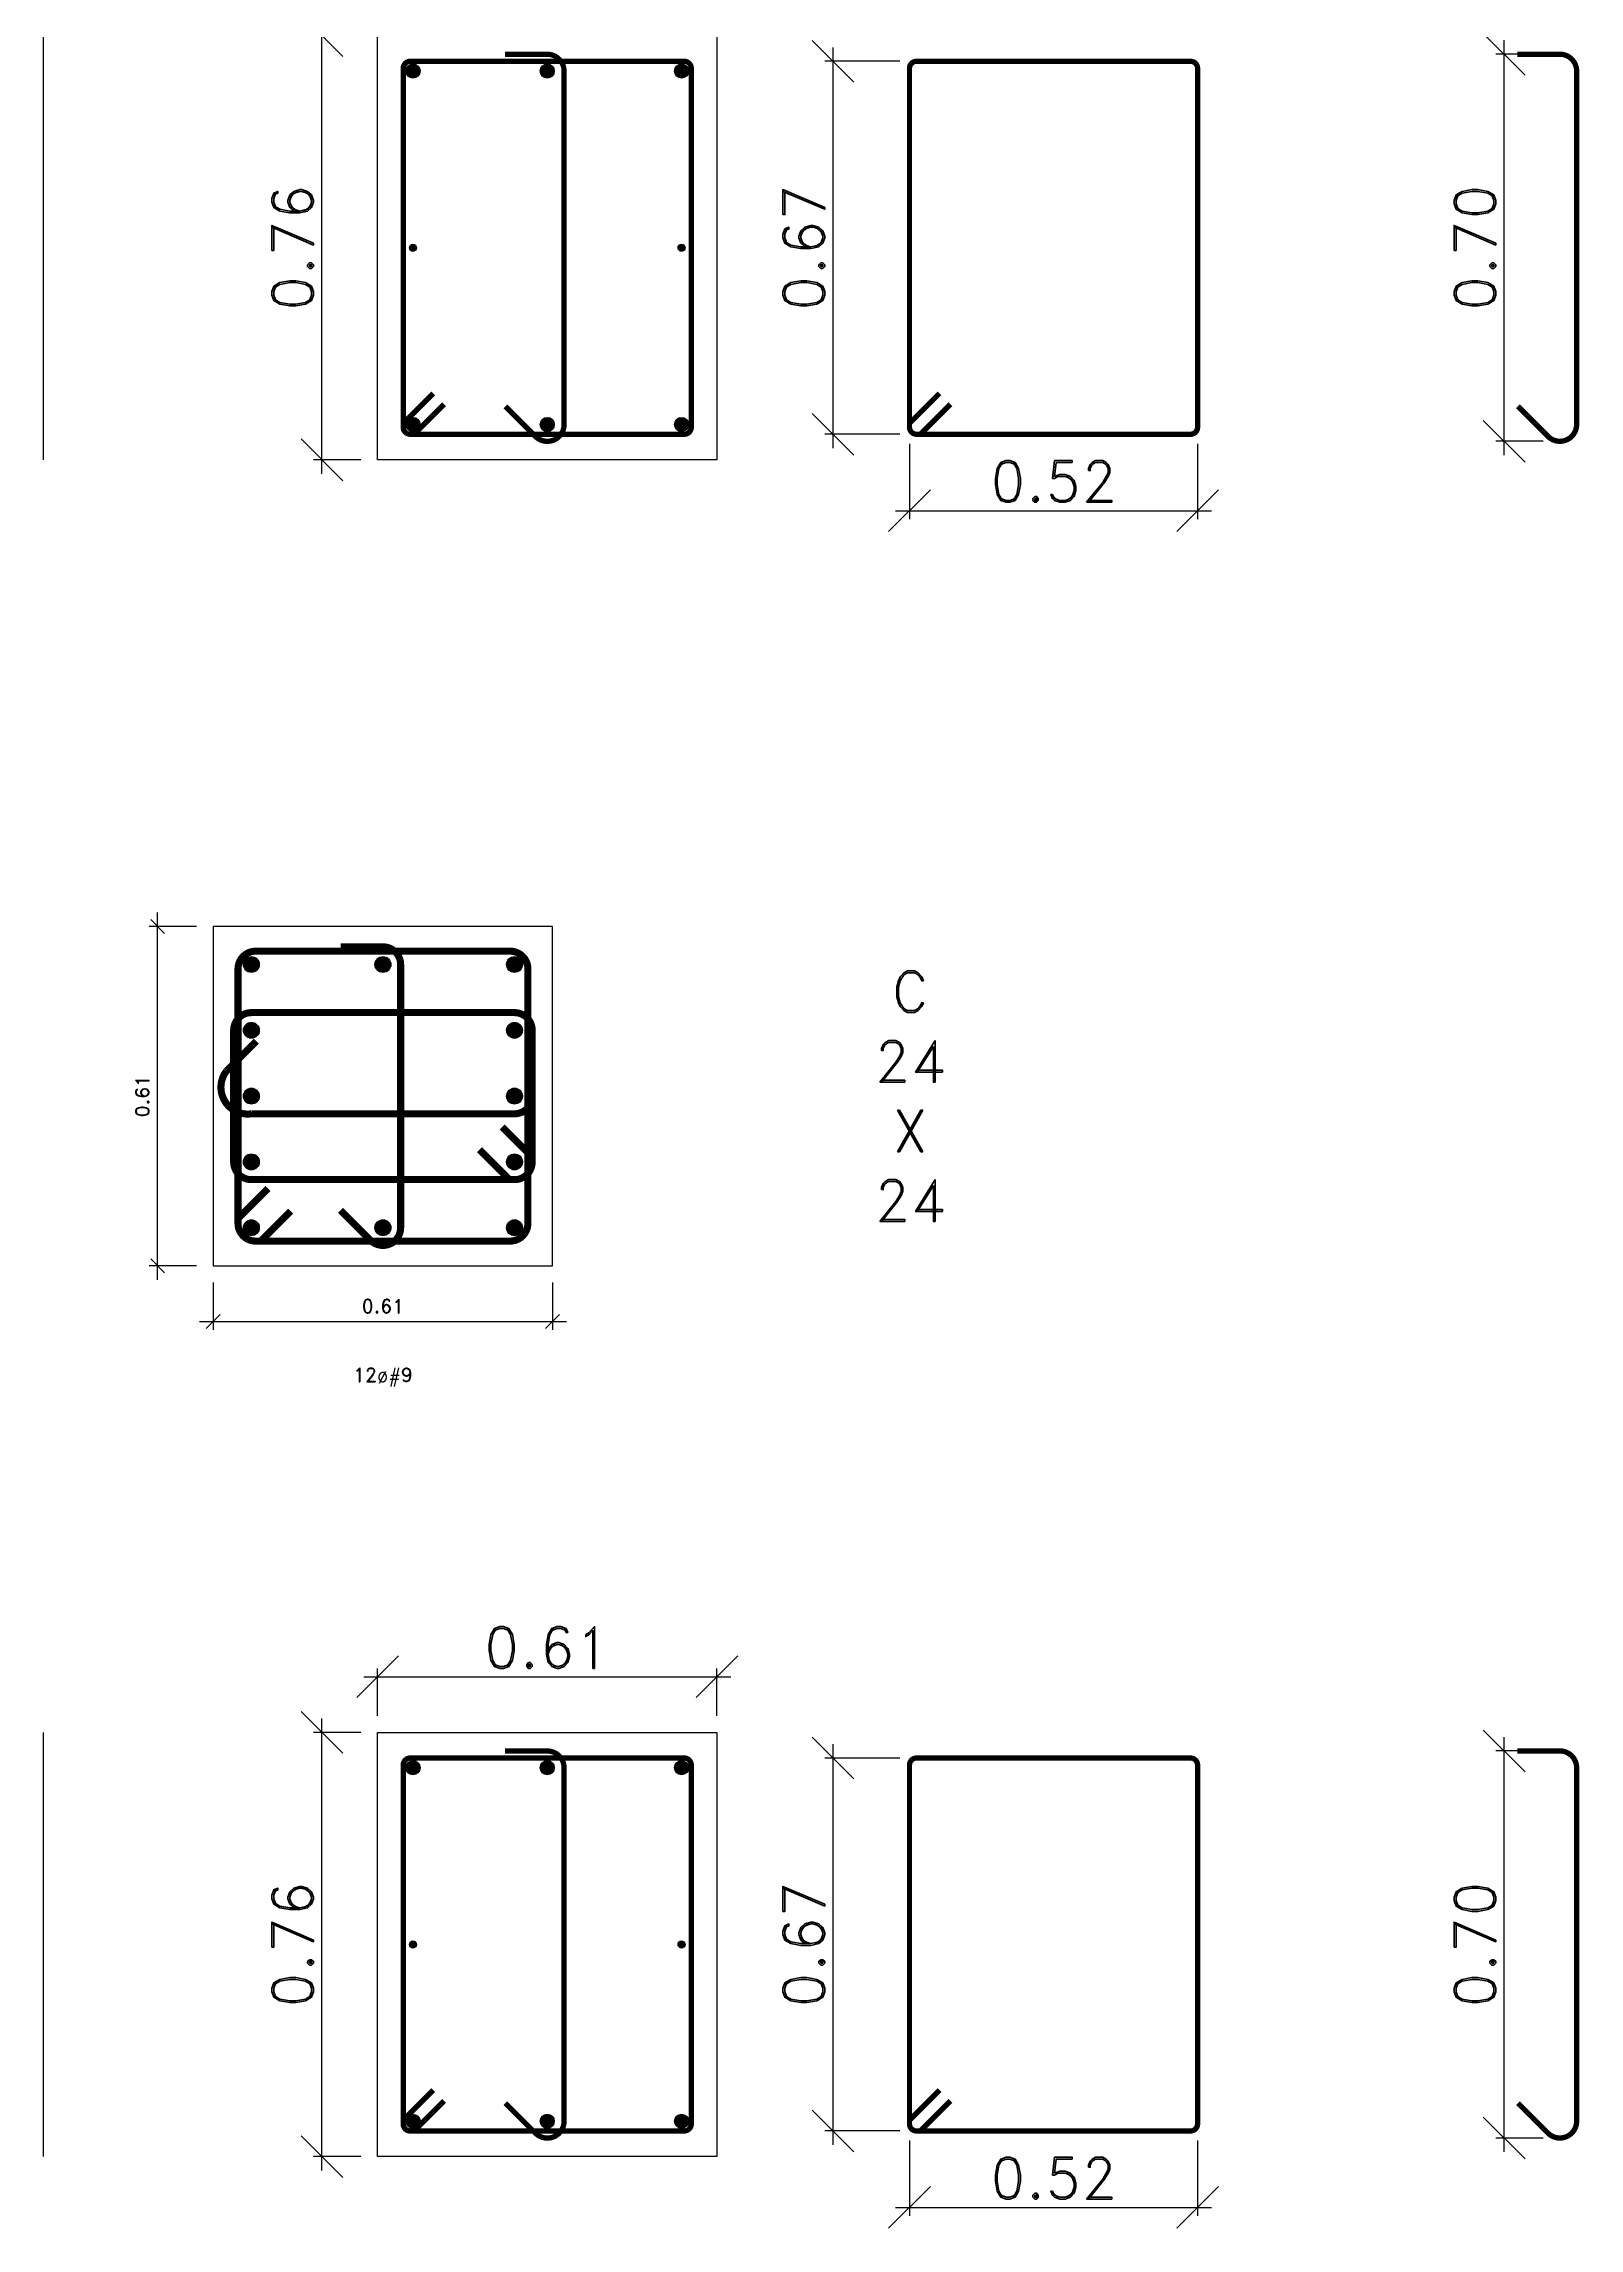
# Model space of a CAD drawing. Header units: inches. Extents: x 2674 to 28325, y -8016 to 21827.
# Drawn here: x 11536.3 to 11674.3, y -1718.8 to -1522.5 of the extents above; entities that cross this region are included whole.
import ezdxf

# ---------------------------------------------------------------- set-up
doc = ezdxf.new("R2010")
doc.units = ezdxf.units.IN
doc.header["$MEASUREMENT"] = 0
for name, color, linetype in [('Beam', 3, 'Continuous'), ('Beam elevation contour', 7, 'Continuous'), ('Columns', 5, 'Continuous'), ('Dimensions', 7, 'Continuous'), ('Porticos', 7, 'Continuous'), ('Rebar long', 5, 'Continuous'), ('Rebar tie', 4, 'Continuous'), ('Texts', 7, 'Continuous')]:
    doc.layers.add(name, color=color, linetype=linetype)
doc.layers.add('Beam torsion rebar', color=7, linetype='Continuous', true_color=0xaf0000)
doc.styles.add('Letra', font='romand.shx')
doc.dimstyles.new('Dimension', dxfattribs={"dimscale": 0.083333, "dimtxt": 0.025, "dimasz": 0.025, "dimexe": 0.015, "dimexo": 0.03, "dimgap": 0.015, "dimtad": 1, "dimdec": 1, "dimzin": 0, "dimdsep": 46, "dimlunit": 4, "dimtxsty": 'Letra', "dimblk": 'OBLIQUE', "dimcen": 0.015, "dimdle": 0.025, "dimclrd": 256, "dimclre": 1, "dimclrt": 4, "dimadec": 0, "dimazin": 0, "dimtfac": 1, "dimtdec": 1, "dimtofl": 0, "dimtmove": 0, "dimatfit": 3, "dimfxl": 1, "dimtolj": 1, "dimtzin": 0, "dimarcsym": 0})

# ---------------------------------------------------------------- blocks, each defined once
blk = doc.blocks.new('_Oblique')
at = {"color": 0, "linetype": 'ByBlock', "lineweight": -2}
blk.add_line((-0.5, -0.5), (0.5, 0.5), dxfattribs=at)
blk = doc.blocks.new('*D28')
at = {"linetype": 'ByBlock', "lineweight": -2, "transparency": 16777216}
blk.add_line((-0.4048, -0.3298), (-0.4048, 0.3298), dxfattribs=at)
at = {"color": 1, "linetype": 'ByBlock', "lineweight": -2, "transparency": 16777216}
for p, q in [((-0.3348, 0.3048), (-0.4198, 0.3048)), ((-0.3348, -0.3048), (-0.4198, -0.3048))]:
    blk.add_line(p, q, dxfattribs=at)
at = {"layer": 'Defpoints', "transparency": 16777216}
for p in [(-0.4048, 0.3048), (-0.3048, 0.3048), (-0.3048, -0.3048)]:
    blk.add_point(p, dxfattribs=at)
at = {"lineweight": -2, "transparency": 16777216, "xscale": 0.025, "yscale": 0.025, "zscale": 0.025}
for p, rotation in [((-0.4048, 0.3048), 90), ((-0.4048, -0.3048), 270)]:
    blk.add_blockref('_Oblique', p, dxfattribs=dict(at, rotation=rotation))
at = {"color": 4, "transparency": 16777216, "insert": (-0.4198, 0), "char_height": 0.025, "attachment_point": 8, "rotation": 90, "style": 'Letra'}
blk.add_mtext('0.61', dxfattribs=at)
blk = doc.blocks.new('*D29')
at = {"color": 1, "linetype": 'ByBlock', "lineweight": -2, "transparency": 16777216}
for p, q in [((-0.3048, -0.3348), (-0.3048, -0.4198)), ((0.3048, -0.3348), (0.3048, -0.4198))]:
    blk.add_line(p, q, dxfattribs=at)
at = {"linetype": 'ByBlock', "lineweight": -2, "transparency": 16777216}
blk.add_line((-0.3298, -0.4048), (0.3298, -0.4048), dxfattribs=at)
at = {"layer": 'Defpoints', "transparency": 16777216}
for p in [(-0.3048, -0.3048), (0.3048, -0.3048), (0.3048, -0.4048)]:
    blk.add_point(p, dxfattribs=at)
at = {"lineweight": -2, "transparency": 16777216, "xscale": 0.025, "yscale": 0.025, "zscale": 0.025, "rotation": 180}
blk.add_blockref('_Oblique', (-0.3048, -0.4048), dxfattribs=at)
at = {"lineweight": -2, "transparency": 16777216, "xscale": 0.025, "yscale": 0.025, "zscale": 0.025}
blk.add_blockref('_Oblique', (0.3048, -0.4048), dxfattribs=at)
at = {"color": 4, "transparency": 16777216, "insert": (0, -0.3898), "char_height": 0.025, "attachment_point": 8, "style": 'Letra'}
blk.add_mtext('0.61', dxfattribs=at)
blk = doc.blocks.new('#9')
blk.add_hatch(color=256).paths.add_polyline_path([(0.0143, 0, 1), (-0.0143, 0, 1)])
at = {"color": 0}
blk.add_circle((0, 0), 0.0143, dxfattribs=at)
blk = doc.blocks.new('B33-B34-B35-B36-Story4')
at = {"layer": 'Beam elevation contour'}
blk.add_lwpolyline([(732.9328, 13.8684), (732.9328, 14.6304)], dxfattribs=at)
blk = doc.blocks.new('*D182')
at = {"linetype": 'ByBlock', "lineweight": -2, "transparency": 16777216}
blk.add_line((733.5078, 14.7304), (734.1674, 14.7304), dxfattribs=at)
at = {"color": 1, "linetype": 'ByBlock', "lineweight": -2, "transparency": 16777216}
for p, q in [((733.5328, 14.6604), (733.5328, 14.7454)), ((734.1424, 14.6604), (734.1424, 14.7454))]:
    blk.add_line(p, q, dxfattribs=at)
at = {"layer": 'Defpoints', "transparency": 16777216}
for p in [(734.1424, 14.7304), (733.5328, 14.6304), (734.1424, 14.6304)]:
    blk.add_point(p, dxfattribs=at)
at = {"lineweight": -2, "transparency": 16777216, "xscale": 0.075, "yscale": 0.075, "zscale": 0.075, "rotation": 180}
blk.add_blockref('_Oblique', (733.5328, 14.7304), dxfattribs=at)
at = {"lineweight": -2, "transparency": 16777216, "xscale": 0.075, "yscale": 0.075, "zscale": 0.075}
blk.add_blockref('_Oblique', (734.1424, 14.7304), dxfattribs=at)
at = {"color": 4, "transparency": 16777216, "insert": (733.8376, 14.7454), "char_height": 0.075, "attachment_point": 8, "style": 'Letra'}
blk.add_mtext('0.61', dxfattribs=at)
blk = doc.blocks.new('*D183')
at = {"linetype": 'ByBlock', "lineweight": -2, "transparency": 16777216}
blk.add_line((733.4328, 13.8434), (733.4328, 14.6554), dxfattribs=at)
at = {"color": 1, "linetype": 'ByBlock', "lineweight": -2, "transparency": 16777216}
for p, q in [((733.5028, 14.6304), (733.4178, 14.6304)), ((733.5028, 13.8684), (733.4178, 13.8684))]:
    blk.add_line(p, q, dxfattribs=at)
at = {"layer": 'Defpoints', "transparency": 16777216}
for p in [(733.5328, 14.6304), (733.4328, 13.8684), (733.5328, 13.8684)]:
    blk.add_point(p, dxfattribs=at)
at = {"lineweight": -2, "transparency": 16777216, "xscale": 0.075, "yscale": 0.075, "zscale": 0.075}
for p, rotation in [((733.4328, 14.6304), 90), ((733.4328, 13.8684), 270)]:
    blk.add_blockref('_Oblique', p, dxfattribs=dict(at, rotation=rotation))
at = {"color": 4, "transparency": 16777216, "insert": (733.4178, 14.2494), "char_height": 0.075, "attachment_point": 8, "rotation": 90, "style": 'Letra'}
blk.add_mtext('0.76', dxfattribs=at)
blk = doc.blocks.new('#4')
h = blk.add_hatch(color=256)
edge = h.paths.add_edge_path()
edge.add_arc((0, 0), 0.00635, 0, 360)
at = {"color": 0}
blk.add_circle((0, 0), 0.00635, dxfattribs=at)
blk = doc.blocks.new('#8')
blk.add_hatch(color=256).paths.add_polyline_path([(0.0127, 0, 1), (-0.0127, 0, 1)])
at = {"color": 0}
blk.add_circle((0, 0), 0.0127, dxfattribs=at)
blk = doc.blocks.new('*D184')
at = {"linetype": 'ByBlock', "lineweight": -2, "transparency": 16777216}
blk.add_line((735.5568, 13.8767), (735.5568, 14.6221), dxfattribs=at)
at = {"color": 1, "linetype": 'ByBlock', "lineweight": -2, "transparency": 16777216}
for p, q in [((735.6268, 14.5971), (735.5418, 14.5971)), ((735.6268, 13.9017), (735.5418, 13.9017))]:
    blk.add_line(p, q, dxfattribs=at)
at = {"layer": 'Defpoints', "transparency": 16777216}
for p in [(735.5568, 14.5971), (735.6568, 14.5971), (735.6568, 13.9017)]:
    blk.add_point(p, dxfattribs=at)
at = {"lineweight": -2, "transparency": 16777216, "xscale": 0.075, "yscale": 0.075, "zscale": 0.075}
for p, rotation in [((735.5568, 14.5971), 90), ((735.5568, 13.9017), 270)]:
    blk.add_blockref('_Oblique', p, dxfattribs=dict(at, rotation=rotation))
at = {"color": 4, "transparency": 16777216, "insert": (735.5418, 14.2494), "char_height": 0.075, "attachment_point": 8, "rotation": 90, "style": 'Letra'}
blk.add_mtext('0.70', dxfattribs=at)
blk = doc.blocks.new('*D185')
at = {"linetype": 'ByBlock', "lineweight": -2, "transparency": 16777216}
blk.add_line((734.3511, 13.8894), (734.3511, 14.6094), dxfattribs=at)
at = {"color": 1, "linetype": 'ByBlock', "lineweight": -2, "transparency": 16777216}
for p, q in [((734.4711, 14.5844), (734.3361, 14.5844)), ((734.4711, 13.9144), (734.3361, 13.9144))]:
    blk.add_line(p, q, dxfattribs=at)
at = {"layer": 'Defpoints', "transparency": 16777216}
for p in [(734.3511, 14.5844), (734.5011, 14.5844), (734.5011, 13.9144)]:
    blk.add_point(p, dxfattribs=at)
at = {"lineweight": -2, "transparency": 16777216, "xscale": 0.075, "yscale": 0.075, "zscale": 0.075}
for p, rotation in [((734.3511, 14.5844), 90), ((734.3511, 13.9144), 270)]:
    blk.add_blockref('_Oblique', p, dxfattribs=dict(at, rotation=rotation))
at = {"color": 4, "transparency": 16777216, "insert": (734.3361, 14.2494), "char_height": 0.075, "attachment_point": 8, "rotation": 90, "style": 'Letra'}
blk.add_mtext('0.67', dxfattribs=at)
blk = doc.blocks.new('*D186')
at = {"color": 1, "linetype": 'ByBlock', "lineweight": -2, "transparency": 16777216}
for p, q in [((734.4884, 13.8971), (734.4884, 13.7621)), ((735.006, 13.8971), (735.006, 13.7621))]:
    blk.add_line(p, q, dxfattribs=at)
at = {"linetype": 'ByBlock', "lineweight": -2, "transparency": 16777216}
blk.add_line((734.4634, 13.7771), (735.031, 13.7771), dxfattribs=at)
at = {"layer": 'Defpoints', "transparency": 16777216}
for p in [(734.4884, 13.9271), (735.006, 13.9271), (735.006, 13.7771)]:
    blk.add_point(p, dxfattribs=at)
at = {"lineweight": -2, "transparency": 16777216, "xscale": 0.075, "yscale": 0.075, "zscale": 0.075, "rotation": 180}
blk.add_blockref('_Oblique', (734.4884, 13.7771), dxfattribs=at)
at = {"lineweight": -2, "transparency": 16777216, "xscale": 0.075, "yscale": 0.075, "zscale": 0.075}
blk.add_blockref('_Oblique', (735.006, 13.7771), dxfattribs=at)
at = {"color": 4, "transparency": 16777216, "insert": (734.7472, 13.7921), "char_height": 0.075, "attachment_point": 8, "style": 'Letra'}
blk.add_mtext('0.52', dxfattribs=at)
blk = doc.blocks.new('B33-B34-B35-B36-Story3')
at = {"layer": 'Beam elevation contour'}
blk.add_lwpolyline([(732.9328, 10.8204), (732.9328, 11.5824)], dxfattribs=at)
blk = doc.blocks.new('*D201')
at = {"color": 1, "linetype": 'ByBlock', "lineweight": -2, "transparency": 16777216}
for p, q in [((733.5328, 11.6124), (733.5328, 11.6974)), ((734.1424, 11.6124), (734.1424, 11.6974))]:
    blk.add_line(p, q, dxfattribs=at)
at = {"linetype": 'ByBlock', "lineweight": -2, "transparency": 16777216}
blk.add_line((733.5078, 11.6824), (734.1674, 11.6824), dxfattribs=at)
at = {"layer": 'Defpoints', "transparency": 16777216}
for p in [(734.1424, 11.6824), (733.5328, 11.5824), (734.1424, 11.5824)]:
    blk.add_point(p, dxfattribs=at)
at = {"lineweight": -2, "transparency": 16777216, "xscale": 0.075, "yscale": 0.075, "zscale": 0.075, "rotation": 180}
blk.add_blockref('_Oblique', (733.5328, 11.6824), dxfattribs=at)
at = {"lineweight": -2, "transparency": 16777216, "xscale": 0.075, "yscale": 0.075, "zscale": 0.075}
blk.add_blockref('_Oblique', (734.1424, 11.6824), dxfattribs=at)
at = {"color": 4, "transparency": 16777216, "insert": (733.8376, 11.6974), "char_height": 0.075, "attachment_point": 8, "style": 'Letra'}
blk.add_mtext('0.61', dxfattribs=at)
blk = doc.blocks.new('*D202')
at = {"color": 1, "linetype": 'ByBlock', "lineweight": -2, "transparency": 16777216}
for p, q in [((733.5028, 11.5824), (733.4178, 11.5824)), ((733.5028, 10.8204), (733.4178, 10.8204))]:
    blk.add_line(p, q, dxfattribs=at)
at = {"linetype": 'ByBlock', "lineweight": -2, "transparency": 16777216}
blk.add_line((733.4328, 10.7954), (733.4328, 11.6074), dxfattribs=at)
at = {"layer": 'Defpoints', "transparency": 16777216}
for p in [(733.5328, 11.5824), (733.4328, 10.8204), (733.5328, 10.8204)]:
    blk.add_point(p, dxfattribs=at)
at = {"lineweight": -2, "transparency": 16777216, "xscale": 0.075, "yscale": 0.075, "zscale": 0.075}
for p, rotation in [((733.4328, 11.5824), 90), ((733.4328, 10.8204), 270)]:
    blk.add_blockref('_Oblique', p, dxfattribs=dict(at, rotation=rotation))
at = {"color": 4, "transparency": 16777216, "insert": (733.4178, 11.2014), "char_height": 0.075, "attachment_point": 8, "rotation": 90, "style": 'Letra'}
blk.add_mtext('0.76', dxfattribs=at)
blk = doc.blocks.new('*D203')
at = {"color": 1, "linetype": 'ByBlock', "lineweight": -2, "transparency": 16777216}
for p, q in [((735.6268, 11.5491), (735.5418, 11.5491)), ((735.6268, 10.8537), (735.5418, 10.8537))]:
    blk.add_line(p, q, dxfattribs=at)
at = {"linetype": 'ByBlock', "lineweight": -2, "transparency": 16777216}
blk.add_line((735.5568, 10.8287), (735.5568, 11.5741), dxfattribs=at)
at = {"layer": 'Defpoints', "transparency": 16777216}
for p in [(735.5568, 11.5491), (735.6568, 11.5491), (735.6568, 10.8537)]:
    blk.add_point(p, dxfattribs=at)
at = {"lineweight": -2, "transparency": 16777216, "xscale": 0.075, "yscale": 0.075, "zscale": 0.075}
for p, rotation in [((735.5568, 11.5491), 90), ((735.5568, 10.8537), 270)]:
    blk.add_blockref('_Oblique', p, dxfattribs=dict(at, rotation=rotation))
at = {"color": 4, "transparency": 16777216, "insert": (735.5418, 11.2014), "char_height": 0.075, "attachment_point": 8, "rotation": 90, "style": 'Letra'}
blk.add_mtext('0.70', dxfattribs=at)
blk = doc.blocks.new('*D204')
at = {"linetype": 'ByBlock', "lineweight": -2, "transparency": 16777216}
blk.add_line((734.3511, 10.8414), (734.3511, 11.5614), dxfattribs=at)
at = {"color": 1, "linetype": 'ByBlock', "lineweight": -2, "transparency": 16777216}
for p, q in [((734.4711, 11.5364), (734.3361, 11.5364)), ((734.4711, 10.8664), (734.3361, 10.8664))]:
    blk.add_line(p, q, dxfattribs=at)
at = {"layer": 'Defpoints', "transparency": 16777216}
for p in [(734.3511, 11.5364), (734.5011, 11.5364), (734.5011, 10.8664)]:
    blk.add_point(p, dxfattribs=at)
at = {"lineweight": -2, "transparency": 16777216, "xscale": 0.075, "yscale": 0.075, "zscale": 0.075}
for p, rotation in [((734.3511, 11.5364), 90), ((734.3511, 10.8664), 270)]:
    blk.add_blockref('_Oblique', p, dxfattribs=dict(at, rotation=rotation))
at = {"color": 4, "transparency": 16777216, "insert": (734.3361, 11.2014), "char_height": 0.075, "attachment_point": 8, "rotation": 90, "style": 'Letra'}
blk.add_mtext('0.67', dxfattribs=at)
blk = doc.blocks.new('*D205')
at = {"color": 1, "linetype": 'ByBlock', "lineweight": -2, "transparency": 16777216}
for p, q in [((734.4884, 10.8491), (734.4884, 10.7141)), ((735.006, 10.8491), (735.006, 10.7141))]:
    blk.add_line(p, q, dxfattribs=at)
at = {"linetype": 'ByBlock', "lineweight": -2, "transparency": 16777216}
blk.add_line((734.4634, 10.7291), (735.031, 10.7291), dxfattribs=at)
at = {"layer": 'Defpoints', "transparency": 16777216}
for p in [(734.4884, 10.8791), (735.006, 10.8791), (735.006, 10.7291)]:
    blk.add_point(p, dxfattribs=at)
at = {"lineweight": -2, "transparency": 16777216, "xscale": 0.075, "yscale": 0.075, "zscale": 0.075, "rotation": 180}
blk.add_blockref('_Oblique', (734.4884, 10.7291), dxfattribs=at)
at = {"lineweight": -2, "transparency": 16777216, "xscale": 0.075, "yscale": 0.075, "zscale": 0.075}
blk.add_blockref('_Oblique', (735.006, 10.7291), dxfattribs=at)
at = {"color": 4, "transparency": 16777216, "insert": (734.7472, 10.7441), "char_height": 0.075, "attachment_point": 8, "style": 'Letra'}
blk.add_mtext('0.52', dxfattribs=at)
blk = doc.blocks.new('C 24 X 24')
at = {"layer": 'Columns'}
blk.add_lwpolyline([(-0.3048, -0.3048), (0.3048, -0.3048), (0.3048, 0.3048), (-0.3048, 0.3048)], close=True, dxfattribs=at)
at = {"layer": 'Rebar tie'}
for points in [[(-0.2065, -0.1657, 0.0127, 0.0127, 0), (-0.2604, -0.2196, 0.0127, 0.0127, 0), (-0.2604, -0.2286, 0.0127, 0.0127, 0.414214), (-0.2286, -0.2604, 0.0127, 0.0127, 0), (0.2286, -0.2604, 0.0127, 0.0127, 0.414214), (0.2604, -0.2286, 0.0127, 0.0127, 0), (0.2604, 0.2286, 0.0127, 0.0127, 0.414214), (0.2286, 0.2604, 0.0127, 0.0127, 0), (-0.2286, 0.2604, 0.0127, 0.0127, 0.414214), (-0.2604, 0.2286, 0.0127, 0.0127, 0), (-0.2604, -0.2286, 0.0127, 0.0127, 0.414214), (-0.2286, -0.2604, 0.0127, 0.0127, 0), (-0.2196, -0.2604, 0.0127, 0.0127, 0), (-0.1657, -0.2065, 0.0127, 0.0127, 0)], [(-0.0763, -0.205, 0.0127, 0.0127, 0), (-0.0225, -0.2589, 0.0127, 0.0127, 0.668179), (0.0318, -0.2364, 0.0127, 0.0127, 0), (0.0318, 0.2364, 0.0127, 0.0127, 0.414214), (0, 0.2682, 0.0127, 0.0127, 0), (-0.0762, 0.2682, 0.0127, 0.0127, 0)], [(0.2143, -0.0554, 0.0127, 0.0127, 0), (0.2682, -0.1092, 0.0127, 0.0127, 0), (0.2682, -0.1182, 0.0127, 0.0127, -0.414214), (0.2364, -0.15, 0.0127, 0.0127, 0), (-0.2364, -0.15, 0.0127, 0.0127, -0.414214), (-0.2682, -0.1182, 0.0127, 0.0127, 0), (-0.2682, 0.1182, 0.0127, 0.0127, -0.414214), (-0.2364, 0.15, 0.0127, 0.0127, 0), (0.2364, 0.15, 0.0127, 0.0127, -0.414214), (0.2682, 0.1182, 0.0127, 0.0127, 0), (0.2682, -0.1182, 0.0127, 0.0127, -0.414214), (0.2364, -0.15, 0.0127, 0.0127, 0), (0.2275, -0.15, 0.0127, 0.0127, 0), (0.1736, -0.0961, 0.0127, 0.0127, 0)], [(-0.2275, 0.0988, 0.0127, 0.0127, 0), (-0.2813, 0.0449, 0.0127, 0.0127, 0.668179), (-0.2364, -0.0318, 0.0127, 0.0127, 0), (0.2364, -0.0318, 0.0127, 0.0127, 0.414214), (0.2682, 0, 0.0127, 0.0127, 0), (0.2682, 0.0762, 0.0127, 0.0127, 0)]]:
    blk.add_lwpolyline(points, format="xyseb", dxfattribs=at)
at = {"layer": 'Rebar long', "color": 0}
for p in [(-0.2364, 0.2364), (0, 0.2364), (0.2364, 0.2364), (-0.2364, 0.1182), (0.2364, 0.1182), (-0.2364, 0), (0.2364, 0), (-0.2364, -0.1182), (0.2364, -0.1182), (-0.2364, -0.2364), (0, -0.2364), (0.2364, -0.2364)]:
    blk.add_blockref('#9', p, dxfattribs=at)
at = {"layer": 'Texts', "insert": (0, -0.5048), "char_height": 0.025, "width": 0.056717, "attachment_point": 5, "style": 'Letra'}
blk.add_mtext('12ø#9', dxfattribs=at)
at = {"layer": 'Dimensions'}
for p2, distance, picture, middle in [((-0.3048, 0.3048), 0.1, '*D28', (-0.4048, 0)), ((0.3048, -0.3048), -0.1, '*D29', (0, -0.4048))]:
    dim = blk.add_aligned_dim(p1=(-0.3048, -0.3048), p2=p2, distance=distance, dimstyle='Dimension', override={"dimtxt": 0.025, "dimasz": 0.025, "dimpost": '<>'}, dxfattribs=at)
    dim.commit()
    dim.dimension.update_dxf_attribs({"geometry": picture, "text_midpoint": middle})
blk = doc.blocks.new('B33-B34-B35-B36-Story4- SECT')
at = {"layer": 'Beam'}
blk.add_lwpolyline([(733.5328, 14.6304), (734.1424, 14.6304), (734.1424, 13.8684), (733.5328, 13.8684)], close=True, dxfattribs=at)
at = {"layer": 'Rebar tie'}
for points in [[(735.5816, 13.9645, 0.00953, 0.00953, 0), (735.6355, 13.9106, 0.00953, 0.00953, 0.668179), (735.687, 13.9319, 0.00953, 0.00953, 0), (735.687, 14.5669, 0.00953, 0.00953, 0.414214), (735.6568, 14.5971, 0.00953, 0.00953, 0), (735.5806, 14.5971, 0.00953, 0.00953, 0)], [(733.6327, 13.9878, 0.00953, 0.00953, 0), (733.5788, 13.9339, 0.00953, 0.00953, 0), (733.5788, 13.9271, 0.00953, 0.00953, 0.414214), (733.5915, 13.9144, 0.00953, 0.00953, 0), (734.0837, 13.9144, 0.00953, 0.00953, 0.414214), (734.0964, 13.9271, 0.00953, 0.00953, 0), (734.0964, 14.5717, 0.00953, 0.00953, 0.414214), (734.0837, 14.5844, 0.00953, 0.00953, 0), (733.5915, 14.5844, 0.00953, 0.00953, 0.414214), (733.5788, 14.5717, 0.00953, 0.00953, 0), (733.5788, 13.9271, 0.00953, 0.00953, 0.414214), (733.5915, 13.9144, 0.00953, 0.00953, 0), (733.5983, 13.9144, 0.00953, 0.00953, 0), (733.6522, 13.9683, 0.00953, 0.00953, 0)], [(734.5423, 13.9878, 0.00953, 0.00953, 0), (734.4884, 13.9339, 0.00953, 0.00953, 0), (734.4884, 13.9271, 0.00953, 0.00953, 0.414214), (734.5011, 13.9144, 0.00953, 0.00953, 0), (734.9933, 13.9144, 0.00953, 0.00953, 0.414214), (735.006, 13.9271, 0.00953, 0.00953, 0), (735.006, 14.5717, 0.00953, 0.00953, 0.414214), (734.9933, 14.5844, 0.00953, 0.00953, 0), (734.5011, 14.5844, 0.00953, 0.00953, 0.414214), (734.4884, 14.5717, 0.00953, 0.00953, 0), (734.4884, 13.9271, 0.00953, 0.00953, 0.414214), (734.5011, 13.9144, 0.00953, 0.00953, 0), (734.5079, 13.9144, 0.00953, 0.00953, 0), (734.5618, 13.9683, 0.00953, 0.00953, 0)]]:
    blk.add_lwpolyline(points, format="xyseb", dxfattribs=at)
at = {"layer": 'Beam torsion rebar', "color": 0}
for p in [(733.5963, 14.2494), (734.0789, 14.2494)]:
    blk.add_blockref('#4', p, dxfattribs=at)
at = {"layer": 'Rebar long', "color": 0}
for p in [(733.5963, 14.5669), (733.8376, 14.5669), (734.0789, 14.5669), (733.5963, 13.9319), (733.8376, 13.9319), (734.0789, 13.9319)]:
    blk.add_blockref('#8', p, dxfattribs=at)
at = {"layer": 'Dimensions'}
for p1, p2, distance, picture, middle in [((733.5328, 14.6304), (734.1424, 14.6304), 0.1, '*D182', (733.8376, 14.7304)), ((733.5328, 14.6304), (733.5328, 13.8684), -0.1, '*D183', (733.4328, 14.2494)), ((734.5011, 13.9144), (734.5011, 14.5844), 0.15, '*D185', (734.3511, 14.2494)), ((735.6568, 13.9017), (735.6568, 14.5971), 0.1, '*D184', (735.5568, 14.2494)), ((734.4884, 13.9271), (735.006, 13.9271), -0.15, '*D186', (734.7472, 13.7771))]:
    dim = blk.add_aligned_dim(p1=p1, p2=p2, distance=distance, dimstyle='Dimension', override={"dimtxt": 0.075, "dimasz": 0.075, "dimpost": '<>'}, dxfattribs=at)
    dim.commit()
    dim.dimension.update_dxf_attribs({"geometry": picture, "text_midpoint": middle})
blk = doc.blocks.new('B33-B34-B35-B36-Story3- SECT')
at = {"layer": 'Beam'}
blk.add_lwpolyline([(733.5328, 11.5824), (734.1424, 11.5824), (734.1424, 10.8204), (733.5328, 10.8204)], close=True, dxfattribs=at)
at = {"layer": 'Rebar tie'}
for points in [[(733.6327, 10.9398, 0.00953, 0.00953, 0), (733.5788, 10.8859, 0.00953, 0.00953, 0), (733.5788, 10.8791, 0.00953, 0.00953, 0.414214), (733.5915, 10.8664, 0.00953, 0.00953, 0), (734.0837, 10.8664, 0.00953, 0.00953, 0.414214), (734.0964, 10.8791, 0.00953, 0.00953, 0), (734.0964, 11.5237, 0.00953, 0.00953, 0.414214), (734.0837, 11.5364, 0.00953, 0.00953, 0), (733.5915, 11.5364, 0.00953, 0.00953, 0.414214), (733.5788, 11.5237, 0.00953, 0.00953, 0), (733.5788, 10.8791, 0.00953, 0.00953, 0.414214), (733.5915, 10.8664, 0.00953, 0.00953, 0), (733.5983, 10.8664, 0.00953, 0.00953, 0), (733.6522, 10.9203, 0.00953, 0.00953, 0)], [(734.5423, 10.9398, 0.00953, 0.00953, 0), (734.4884, 10.8859, 0.00953, 0.00953, 0), (734.4884, 10.8791, 0.00953, 0.00953, 0.414214), (734.5011, 10.8664, 0.00953, 0.00953, 0), (734.9933, 10.8664, 0.00953, 0.00953, 0.414214), (735.006, 10.8791, 0.00953, 0.00953, 0), (735.006, 11.5237, 0.00953, 0.00953, 0.414214), (734.9933, 11.5364, 0.00953, 0.00953, 0), (734.5011, 11.5364, 0.00953, 0.00953, 0.414214), (734.4884, 11.5237, 0.00953, 0.00953, 0), (734.4884, 10.8791, 0.00953, 0.00953, 0.414214), (734.5011, 10.8664, 0.00953, 0.00953, 0), (734.5079, 10.8664, 0.00953, 0.00953, 0), (734.5618, 10.9203, 0.00953, 0.00953, 0)], [(735.5816, 10.9165, 0.00953, 0.00953, 0), (735.6355, 10.8626, 0.00953, 0.00953, 0.668179), (735.687, 10.8839, 0.00953, 0.00953, 0), (735.687, 11.5189, 0.00953, 0.00953, 0.414214), (735.6568, 11.5491, 0.00953, 0.00953, 0), (735.5806, 11.5491, 0.00953, 0.00953, 0)]]:
    blk.add_lwpolyline(points, format="xyseb", dxfattribs=at)
at = {"layer": 'Beam torsion rebar', "color": 0}
for p in [(733.5963, 11.2014), (734.0789, 11.2014)]:
    blk.add_blockref('#4', p, dxfattribs=at)
at = {"layer": 'Rebar long', "color": 0}
for p in [(733.5963, 11.5189), (733.8376, 11.5189), (734.0789, 11.5189), (733.5963, 10.8839), (733.8376, 10.8839), (734.0789, 10.8839)]:
    blk.add_blockref('#8', p, dxfattribs=at)
at = {"layer": 'Dimensions'}
for p1, p2, distance, picture, middle in [((733.5328, 11.5824), (734.1424, 11.5824), 0.1, '*D201', (733.8376, 11.6824)), ((733.5328, 11.5824), (733.5328, 10.8204), -0.1, '*D202', (733.4328, 11.2014)), ((735.6568, 10.8537), (735.6568, 11.5491), 0.1, '*D203', (735.5568, 11.2014)), ((734.5011, 10.8664), (734.5011, 11.5364), 0.15, '*D204', (734.3511, 11.2014)), ((734.4884, 10.8791), (735.006, 10.8791), -0.15, '*D205', (734.7472, 10.7291))]:
    dim = blk.add_aligned_dim(p1=p1, p2=p2, distance=distance, dimstyle='Dimension', override={"dimtxt": 0.075, "dimasz": 0.075, "dimpost": '<>'}, dxfattribs=at)
    dim.commit()
    dim.dimension.update_dxf_attribs({"geometry": picture, "text_midpoint": middle})

msp = doc.modelspace()

# ---------------------------------------------------------------- linework, layer by layer
at = {"layer": 'Rebar tie'}
for points in [[(11577.79, -1555.11, 0.476, 0.476, 0), (11580.49, -1557.81, 0.476, 0.476, 0.668179), (11583.06, -1556.74, 0.476, 0.476, 0), (11583.06, -1524.99, 0.476, 0.476, 0.414214), (11581.55, -1523.48, 0.476, 0.476, 0), (11577.74, -1523.48, 0.476, 0.476, 0)], [(11577.79, -1707.51, 0.476, 0.476, 0), (11580.49, -1710.21, 0.476, 0.476, 0.668179), (11583.06, -1709.14, 0.476, 0.476, 0), (11583.06, -1677.39, 0.476, 0.476, 0.414214), (11581.55, -1675.88, 0.476, 0.476, 0), (11577.74, -1675.88, 0.476, 0.476, 0)]]:
    msp.add_lwpolyline(points, format="xyseb", dxfattribs=at)

# ---------------------------------------------------------------- block references
at = {"layer": 'Dimensions', "color": 0, "xscale": 49.99999999999999, "yscale": 49.99999999999999, "zscale": 49.99999999999999}
msp.add_blockref('C 24 X 24', (11566.79, -1617.06), dxfattribs=at)
at = {"layer": 'Porticos', "color": 0, "xscale": 49.99999999999999, "yscale": 49.99999999999999, "zscale": 49.99999999999999}
for name in ['B33-B34-B35-B36-Story4- SECT', 'B33-B34-B35-B36-Story4', 'B33-B34-B35-B36-Story3- SECT', 'B33-B34-B35-B36-Story3']:
    msp.add_blockref(name, (-25110.33, -2253.33), dxfattribs=at)

# ---------------------------------------------------------------- texts
at = {"layer": 'Texts', "insert": (11614.15, -1617.06), "char_height": 3.75, "width": 2.8358, "attachment_point": 5, "style": 'Letra'}
msp.add_mtext('C 24 X 24', dxfattribs=at)

doc.saveas('drawing.dxf')
